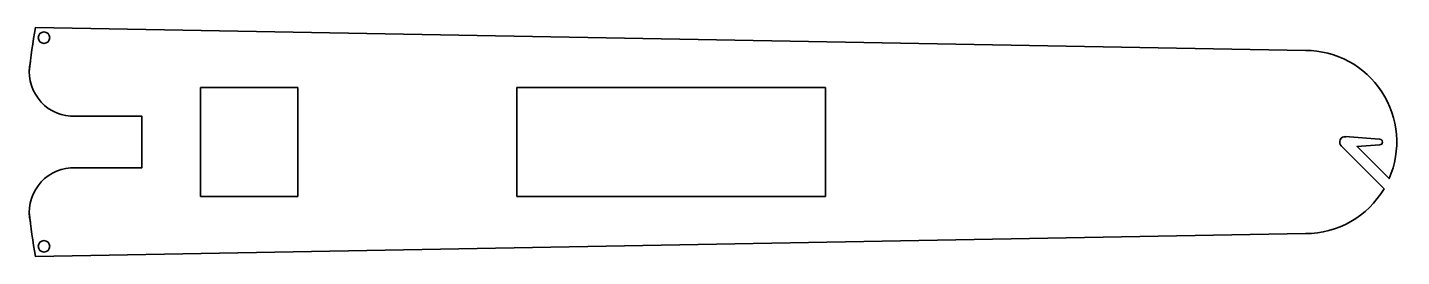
# Model space of a CAD drawing. Header units: millimetres. Extents: x -68 to 53, y 79 to 99.
import ezdxf

# ---------------------------------------------------------------- set-up
doc = ezdxf.new("R2010")
doc.units = ezdxf.units.MM
doc.header["$LTSCALE"] = 25.4
doc.layers.add('___C__-1', color=7, linetype='Continuous')

# ---------------------------------------------------------------- blocks, each defined once
blk = doc.blocks.new('_O___[_v-1')
at = {"color": 7, "linetype": 'Continuous', "lineweight": 35, "transparency": 33554687, "flags": 128}
for points in [[(47.59, 89.28), (50.62, 89.06, -1), (50.62, 88.56), (48.64, 88.42), (51.45, 85.61, 0.540804), (44.12, 96.81), (-67.02, 98.81, 0.016535), (-67.56, 94.95)], [(-67.46, 95.81, 0.458995), (-63.94, 91.06), (-57.7, 91.06), (-57.7, 86.56), (-63.94, 86.56, 0.458995), (-67.46, 81.81)], [(-67.56, 82.67, 0.016535), (-67.02, 78.81), (44.12, 80.81, 0.264927), (51.01, 84.73), (47.26, 88.48, -0.721001), (47.65, 89.27)]]:
    blk.add_lwpolyline(points, format="xyb", dxfattribs=at)
for points in [[(-52.56, 93.56), (-44.06, 93.56), (-44.06, 84.06), (-52.56, 84.06)], [(-24.88, 93.56), (2.12, 93.56), (2.12, 84.06), (-24.88, 84.06)]]:
    blk.add_lwpolyline(points, close=True, dxfattribs=at)
at = {"color": 7, "linetype": 'Continuous', "lineweight": 35, "transparency": 33554687}
for centre in [(-66.27, 97.93), (-66.27, 79.7)]:
    blk.add_circle(centre, 0.5, dxfattribs=at)

msp = doc.modelspace()

# ---------------------------------------------------------------- block references
at = {"layer": '___C__-1', "color": 7, "transparency": 33554687}
msp.add_blockref('_O___[_v-1', (0, 0), dxfattribs=at)

doc.saveas('drawing.dxf')
